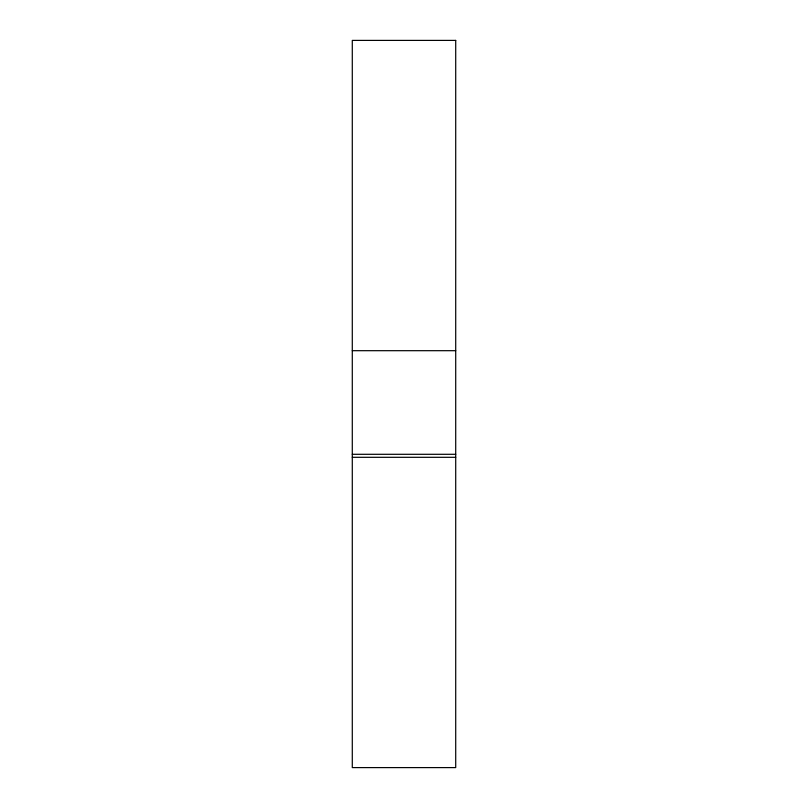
<?xml version="1.0" encoding="UTF-8"?>
<svg xmlns="http://www.w3.org/2000/svg" width="808" height="808" viewBox="0 0 808 808"><rect width="100%" height="100%" fill="white"/><g stroke="black" fill="none" stroke-linecap="round" stroke-linejoin="round"><path stroke-width="1.21" d="M352.288 350.692L455.712 350.692M352.288 454.298L455.712 454.298M352.288 457.308L455.712 457.308M455.712 40.4L352.288 40.4L352.288 767.6L455.712 767.6L455.712 40.4"/></g></svg>
